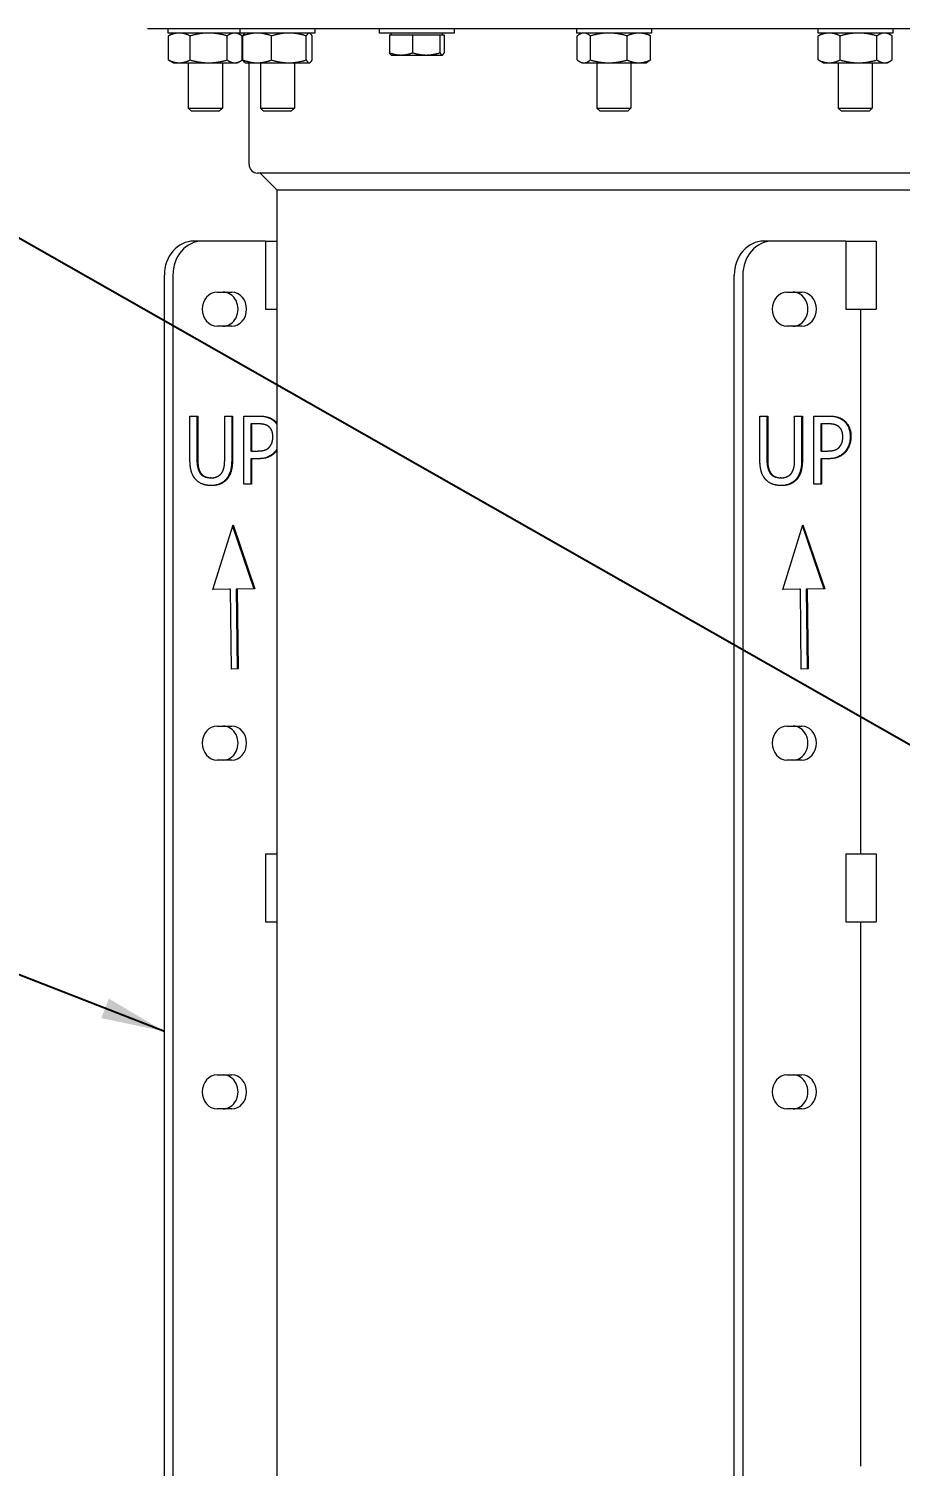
# Model space of a CAD drawing. Header units: inches. Extents: x 12 to 318, y 5 to 204.
# Drawn here: x 131.84 to 144.65, y 69.92 to 91.04 of the extents above; entities that cross this region are included whole.
import ezdxf

# ---------------------------------------------------------------- set-up
doc = ezdxf.new("R2010")
doc.units = ezdxf.units.IN
doc.header["$LTSCALE"] = 9.5
doc.header["$MEASUREMENT"] = 0
for name, color, linetype, lineweight in [('Dimension', 7, 'Continuous', 25), ('Symbol (ANSI)', 7, 'Continuous', 25), ('Visible', 7, 'Continuous', 18)]:
    doc.layers.add(name, color=color, linetype=linetype, lineweight=lineweight)
doc.styles.add('MEMCOR Medium', font='arial.ttf')
doc.styles.add('Standard D-E', font='arial.ttf')
doc.dimstyles.new('Default (ANSI)$7', dxfattribs={"dimscale": 9.5, "dimtxt": 0.15, "dimasz": 0.098425, "dimexe": 0.125, "dimexo": 0.0625, "dimgap": 0.031496, "dimtad": 0, "dimtih": 1, "dimtoh": 1, "dimdec": 4, "dimzin": 3, "dimdsep": 46, "dimlunit": 5, "dimtxsty": 'MEMCOR Medium', "dimcen": 0.09, "dimdle": 0.393701, "dimclrd": 256, "dimclre": 256, "dimclrt": 256, "dimadec": 0, "dimazin": 1, "dimtfac": 0.8, "dimtofl": 0, "dimtmove": 0, "dimatfit": 3, "dimfxl": 1, "dimfrac": 1, "dimtolj": 1, "dimtzin": 4, "dimlwd": -1, "dimlwe": -1, "dimarcsym": 0})
doc.dimstyles.new('in [mm] D-E NeptuneBenson', dxfattribs={"dimscale": 9.5, "dimtxt": 0.15, "dimasz": 0.098425, "dimexe": 0.125, "dimexo": 0.063, "dimgap": 0.031496, "dimtad": 0, "dimtih": 1, "dimtoh": 1, "dimdec": 4, "dimzin": 3, "dimdsep": 46, "dimlunit": 5, "dimtxsty": 'Standard D-E', "dimcen": 0.09, "dimdle": 0.393701, "dimclrd": 256, "dimclre": 256, "dimclrt": 256, "dimadec": 1, "dimazin": 1, "dimtfac": 1, "dimtofl": 0, "dimtmove": 0, "dimatfit": 3, "dimfxl": 1, "dimfrac": 1, "dimtolj": 1, "dimtzin": 4, "dimlwd": -1, "dimlwe": -1, "dimarcsym": 0})

# ---------------------------------------------------------------- blocks, each defined once
blk = doc.blocks.new('*D25')
at = {"layer": 'Defpoints', "color": 0, "transparency": 16777216}
for p in [(137.279, 100.587), (164.817, 28.314), (178.23, 28.314)]:
    blk.add_point(p, dxfattribs=at)
at = {"layer": 'Dimension', "transparency": 16777216}
for p, q in [((137.877, 100.587), (179.417, 100.587)), ((178.23, 99.652), (178.23, 86.184)), ((178.23, 29.249), (178.23, 80.305)), ((165.415, 28.314), (179.417, 28.314))]:
    blk.add_line(p, q, dxfattribs=at)
for points in [[(178.074, 99.652), (178.385, 99.652), (178.23, 100.587)], [(178.074, 29.249), (178.385, 29.249), (178.23, 28.314)]]:
    blk.add_solid(points, dxfattribs=at)
at = {"layer": 'Dimension', "transparency": 16777216, "char_height": 1.425, "attachment_point": 5, "style": 'Standard D-E'}
for s, insert in [('\\A1; 72{\\H1x;\\S1#4;} in', (178.23, 84.972)), ('\\A1;[1835.7 mm]', (178.23, 82.032))]:
    blk.add_mtext(s, dxfattribs=dict(at, insert=insert))

msp = doc.modelspace()

# ---------------------------------------------------------------- linework, layer by layer
at = {"layer": 'Visible'}
for p, q in [((166.396651, 91.044298), (133.586651, 91.044298)), ((133.887179, 91.044298), (133.887179, 90.981306)), ((134.94711, 91.044298), (134.94711, 90.981306)), ((136.049472, 91.044298), (136.049472, 90.981306)), ((136.994739, 91.044298), (136.994739, 90.981306)), ((138.097102, 91.044298), (138.097102, 90.981306)), ((139.890525, 91.044298), (139.890525, 90.981306)), ((140.992887, 91.044298), (140.992887, 90.981306)), ((143.437123, 91.044298), (143.437123, 90.981306)), ((144.539486, 91.044298), (144.539486, 90.981306)), ((134.94711, 90.981306), (133.887179, 90.981306)), ((133.895678, 90.586002), (133.895678, 90.939109)), ((133.965919, 90.981306), (133.920626, 90.955156)), ((134.215219, 90.586002), (134.215219, 90.939109)), ((134.7579, 90.586002), (134.7579, 90.939109)), ((134.910801, 90.981306), (134.956093, 90.955156)), ((136.049472, 90.981306), (134.94711, 90.981306)), ((134.981041, 90.586002), (134.981041, 90.939109)), ((134.988506, 90.586002), (134.988506, 90.939109)), ((135.02585, 90.981306), (135.019768, 90.977794)), ((135.411594, 90.586002), (135.411594, 90.939109)), ((135.921379, 90.586002), (135.921379, 90.939109)), ((135.970732, 90.981306), (135.976813, 90.977794)), ((136.008076, 90.586002), (136.008076, 90.939109)), ((138.097102, 90.981306), (136.994739, 90.981306)), ((137.144022, 90.956302), (137.314288, 90.956302)), ((137.144022, 90.956302), (137.144022, 90.691795)), ((137.17092, 90.956302), (137.17092, 90.981306)), ((137.314288, 90.956302), (137.484553, 90.956302)), ((137.484553, 90.956302), (137.685503, 90.956302)), ((137.484553, 90.956302), (137.484553, 90.691795)), ((137.685503, 90.956302), (137.886452, 90.956302)), ((137.886452, 90.956302), (137.917135, 90.956302)), ((137.886452, 90.956302), (137.886452, 90.691795)), ((137.917135, 90.956302), (137.947819, 90.956302)), ((137.92092, 90.956302), (137.92092, 90.981306)), ((137.947819, 90.956302), (137.947819, 90.691795)), ((140.992887, 90.981306), (139.890525, 90.981306)), ((139.903111, 90.586002), (139.903111, 90.939109)), ((139.969265, 90.981306), (139.936141, 90.962181)), ((140.097327, 90.586002), (140.097327, 90.939109)), ((140.635922, 90.586002), (140.635922, 90.939109)), ((140.914147, 90.981306), (140.947271, 90.962181)), ((140.980301, 90.586002), (140.980301, 90.939109)), ((144.539486, 90.981306), (143.437123, 90.981306)), ((143.445623, 90.586002), (143.445623, 90.939109)), ((143.515864, 90.981306), (143.470571, 90.955156)), ((143.765163, 90.586002), (143.765163, 90.939109)), ((144.307845, 90.586002), (144.307845, 90.939109)), ((144.460746, 90.981306), (144.506038, 90.955156)), ((144.530986, 90.586002), (144.530986, 90.939109)), ((137.17092, 90.658302), (137.167097, 90.660509)), ((137.17092, 90.658302), (137.314288, 90.658302)), ((137.314288, 90.658302), (137.685503, 90.658302)), ((137.685503, 90.658302), (137.917135, 90.658302)), ((137.917135, 90.658302), (137.92092, 90.658302)), ((137.92092, 90.658302), (137.924744, 90.660509)), ((133.965919, 90.543806), (133.920626, 90.569955)), ((133.965919, 90.543806), (134.055448, 90.543806)), ((134.055448, 90.543806), (134.486559, 90.543806)), ((134.18836, 90.543806), (134.18836, 89.879484)), ((134.486559, 90.543806), (134.86947, 90.543806)), ((134.68836, 90.543806), (134.68836, 89.879484)), ((134.86947, 90.543806), (134.910801, 90.543806)), ((134.910801, 90.543806), (134.956093, 90.569955)), ((135.02585, 90.543806), (135.019768, 90.547317)), ((135.02585, 90.543806), (135.20005, 90.543806)), ((135.081651, 89.049298), (135.081651, 90.543806)), ((135.20005, 90.543806), (135.666487, 90.543806)), ((135.248291, 90.543806), (135.248291, 89.879484)), ((135.666487, 90.543806), (135.964727, 90.543806)), ((135.748291, 90.543806), (135.748291, 89.879484)), ((135.964727, 90.543806), (135.970732, 90.543806)), ((135.970732, 90.543806), (135.976813, 90.547317)), ((139.969265, 90.543806), (139.936141, 90.56293)), ((139.969265, 90.543806), (140.000219, 90.543806)), ((140.000219, 90.543806), (140.366625, 90.543806)), ((140.191706, 90.543806), (140.191706, 89.879484)), ((140.366625, 90.543806), (140.808111, 90.543806)), ((140.691706, 90.543806), (140.691706, 89.879484)), ((140.808111, 90.543806), (140.914147, 90.543806)), ((140.914147, 90.543806), (140.947271, 90.56293)), ((143.515864, 90.543806), (143.470571, 90.569955)), ((143.515864, 90.543806), (143.605393, 90.543806)), ((143.605393, 90.543806), (144.036504, 90.543806)), ((143.738305, 90.543806), (143.738305, 89.879484)), ((144.036504, 90.543806), (144.419415, 90.543806)), ((144.238305, 90.543806), (144.238305, 89.879484)), ((144.419415, 90.543806), (144.460746, 90.543806)), ((144.460746, 90.543806), (144.506038, 90.569955)), ((134.18836, 89.879484), (134.68836, 89.879484)), ((134.235545, 89.83229), (134.18836, 89.879484)), ((134.641175, 89.83229), (134.235545, 89.83229)), ((134.641175, 89.83229), (134.68836, 89.879484)), ((135.248291, 89.879484), (135.748291, 89.879484)), ((135.295476, 89.83229), (135.248291, 89.879484)), ((135.701106, 89.83229), (135.295476, 89.83229)), ((135.701106, 89.83229), (135.748291, 89.879484)), ((140.191706, 89.879484), (140.691706, 89.879484)), ((140.238891, 89.83229), (140.191706, 89.879484)), ((140.644521, 89.83229), (140.238891, 89.83229)), ((140.644521, 89.83229), (140.691706, 89.879484)), ((143.738305, 89.879484), (144.238305, 89.879484)), ((143.78549, 89.83229), (143.738305, 89.879484)), ((144.19112, 89.83229), (143.78549, 89.83229)), ((144.19112, 89.83229), (144.238305, 89.879484)), ((164.776651, 88.924298), (135.206651, 88.924298)), ((135.491651, 88.674298), (135.241651, 88.924298)), ((135.491651, 33.814298), (135.491651, 88.674298)), ((164.491651, 88.674298), (135.491651, 88.674298)), ((134.394118, 87.924298), (134.269118, 87.924298)), ((135.32345, 87.924298), (134.394118, 87.924298)), ((135.32345, 87.924298), (135.491651, 87.924298)), ((135.32345, 87.924298), (135.32345, 86.924298)), ((142.769118, 87.924298), (142.644118, 87.924298)), ((143.85165, 87.924298), (142.769118, 87.924298)), ((143.85165, 87.924298), (144.297216, 87.924298)), ((143.85165, 87.924298), (143.85165, 86.924298)), ((144.297216, 87.924298), (144.297216, 86.924298)), ((133.836105, 58.674298), (133.836105, 87.424298)), ((133.961105, 87.424298), (133.961105, 58.674298)), ((142.211105, 58.674298), (142.211105, 87.424298)), ((142.336105, 87.424298), (142.336105, 58.674298)), ((134.610624, 87.174298), (134.827131, 87.174298)), ((142.985624, 87.174298), (143.202131, 87.174298)), ((135.32345, 86.924298), (135.491651, 86.924298)), ((143.85165, 86.924298), (144.297216, 86.924298)), ((144.068156, 78.924298), (144.068156, 86.924298)), ((134.827131, 86.674298), (134.610624, 86.674298)), ((143.202131, 86.674298), (142.985624, 86.674298)), ((134.211507, 84.730141), (134.211507, 85.354128)), ((134.211507, 85.354128), (134.326603, 85.354128)), ((134.314103, 85.354128), (134.314103, 84.730141)), ((134.326603, 85.354128), (134.326603, 84.730141)), ((134.723122, 84.7269), (134.723122, 85.354128)), ((134.723122, 85.354128), (134.838217, 85.354128)), ((134.825717, 85.354128), (134.825717, 84.730141)), ((134.838217, 85.354128), (134.838217, 84.730141)), ((135.003141, 84.354128), (135.003141, 85.354128)), ((135.003141, 85.354128), (135.2207, 85.354128)), ((142.586507, 84.730141), (142.586507, 85.354128)), ((142.586507, 85.354128), (142.701603, 85.354128)), ((142.689103, 85.354128), (142.689103, 84.730141)), ((142.701603, 85.354128), (142.701603, 84.730141)), ((143.098122, 84.7269), (143.098122, 85.354128)), ((143.098122, 85.354128), (143.213217, 85.354128)), ((143.200717, 85.354128), (143.200717, 84.730141)), ((143.213217, 85.354128), (143.213217, 84.730141)), ((143.378141, 84.354128), (143.378141, 85.354128)), ((143.378141, 85.354128), (143.5957, 85.354128)), ((135.118237, 85.239055), (135.105737, 85.239055)), ((135.105737, 85.239055), (135.105737, 84.840352)), ((135.118237, 85.239055), (135.118237, 84.840352)), ((135.213682, 85.239055), (135.118237, 85.239055)), ((143.493237, 85.239055), (143.480737, 85.239055)), ((143.480737, 85.239055), (143.480737, 84.840352)), ((143.493237, 85.239055), (143.493237, 84.840352)), ((143.588682, 85.239055), (143.493237, 85.239055)), ((135.118237, 84.840352), (135.105737, 84.840352)), ((135.118237, 84.7269), (135.105737, 84.7269)), ((135.105737, 84.7269), (135.105737, 84.354128)), ((135.118237, 84.840352), (135.196839, 84.840352)), ((135.215787, 84.7269), (135.118237, 84.7269)), ((135.118237, 84.7269), (135.118237, 84.354128)), ((143.493237, 84.840352), (143.480737, 84.840352)), ((143.493237, 84.7269), (143.480737, 84.7269)), ((143.480737, 84.7269), (143.480737, 84.354128)), ((143.493237, 84.840352), (143.571839, 84.840352)), ((143.590787, 84.7269), (143.493237, 84.7269)), ((143.493237, 84.7269), (143.493237, 84.354128)), ((134.524511, 84.446511), (134.512011, 84.446511)), ((135.118237, 84.354128), (135.003141, 84.354128)), ((142.899511, 84.446511), (142.887011, 84.446511)), ((143.493237, 84.354128), (143.378141, 84.354128)), ((134.550513, 82.804755), (134.845214, 83.756958)), ((134.839258, 83.737714), (135.152674, 82.816031)), ((134.845214, 83.756958), (135.165174, 82.816031)), ((142.925513, 82.804755), (143.220214, 83.756958)), ((143.214258, 83.737714), (143.527674, 82.816031)), ((143.220214, 83.756958), (143.540174, 82.816031)), ((134.807006, 82.810256), (134.550513, 82.804755)), ((134.794506, 82.810256), (134.550597, 82.805025)), ((134.807006, 82.810256), (134.794506, 82.810256)), ((134.820635, 81.634352), (134.807006, 82.810256)), ((135.152674, 82.816031), (134.892618, 82.811838)), ((134.892618, 82.811838), (134.907995, 81.63801)), ((134.905118, 82.811838), (134.892618, 82.811838)), ((135.165174, 82.816031), (134.905118, 82.811838)), ((134.905118, 82.811838), (134.920495, 81.63801)), ((135.165174, 82.816031), (135.152674, 82.816031)), ((143.182006, 82.810256), (142.925513, 82.804755)), ((143.169506, 82.810256), (142.925597, 82.805025)), ((143.182006, 82.810256), (143.169506, 82.810256)), ((143.195635, 81.634352), (143.182006, 82.810256)), ((143.527674, 82.816031), (143.267618, 82.811838)), ((143.267618, 82.811838), (143.282995, 81.63801)), ((143.280118, 82.811838), (143.267618, 82.811838)), ((143.540174, 82.816031), (143.280118, 82.811838)), ((143.280118, 82.811838), (143.295495, 81.63801)), ((143.540174, 82.816031), (143.527674, 82.816031)), ((134.907995, 81.63801), (134.82063, 81.63481)), ((134.920495, 81.63801), (134.820635, 81.634352)), ((134.920495, 81.63801), (134.907995, 81.63801)), ((143.282995, 81.63801), (143.19563, 81.63481)), ((143.295495, 81.63801), (143.195635, 81.634352)), ((143.295495, 81.63801), (143.282995, 81.63801)), ((134.610624, 80.799298), (134.827131, 80.799298)), ((142.985624, 80.799298), (143.202131, 80.799298)), ((134.827131, 80.299298), (134.610624, 80.299298)), ((143.202131, 80.299298), (142.985624, 80.299298)), ((135.32345, 78.924298), (135.491651, 78.924298)), ((135.32345, 78.924298), (135.32345, 77.924298)), ((143.85165, 78.924298), (144.297216, 78.924298)), ((143.85165, 78.924298), (143.85165, 77.924298)), ((144.297216, 78.924298), (144.297216, 77.924298)), ((135.32345, 77.924298), (135.491651, 77.924298)), ((143.85165, 77.924298), (144.297216, 77.924298)), ((144.068156, 69.924298), (144.068156, 77.924298)), ((134.610624, 75.674298), (134.827131, 75.674298)), ((142.985624, 75.674298), (143.202131, 75.674298)), ((134.827131, 75.174298), (134.610624, 75.174298)), ((143.202131, 75.174298), (142.985624, 75.174298))]:
    msp.add_line(p, q, dxfattribs=at)
msp.add_arc((135.206651, 89.049298), 0.125, 180, 270, dxfattribs=at)
for centre, major_axis, start_param, end_param in [((134.269118, 87.424298), (0, 0.5), 0, 1.570796327), ((134.394118, 87.424298), (0, 0.5), 0, 1.570796327), ((142.644118, 87.424298), (0, 0.5), 0, 1.570796327), ((142.769118, 87.424298), (0, 0.5), 0, 1.570796327), ((134.610624, 86.924298), (0, -0.25), 3.141592654, 6.283185307), ((134.702131, 86.924298), (0, -0.25), 0, 3.141592654), ((134.827131, 86.924298), (0, 0.25), 3.141592654, 6.283185307), ((142.985624, 86.924298), (0, -0.25), 3.141592654, 6.283185307), ((143.077131, 86.924298), (0, -0.25), 0, 3.141592654), ((143.202131, 86.924298), (0, 0.25), 3.141592654, 6.283185307), ((134.610624, 80.549298), (0, -0.25), 3.141592654, 6.283185307), ((134.702131, 80.549298), (0, -0.25), 0, 3.141592654), ((134.827131, 80.549298), (0, 0.25), 3.141592654, 6.283185307), ((142.985624, 80.549298), (0, -0.25), 3.141592654, 6.283185307), ((143.077131, 80.549298), (0, -0.25), 0, 3.141592654), ((143.202131, 80.549298), (0, 0.25), 3.141592654, 6.283185307), ((134.610624, 75.424298), (0, -0.25), 3.141592654, 6.283185307), ((134.702131, 75.424298), (0, -0.25), 0, 3.141592654), ((134.827131, 75.424298), (0, 0.25), 3.141592654, 6.283185307), ((142.985624, 75.424298), (0, -0.25), 3.141592654, 6.283185307), ((143.077131, 75.424298), (0, -0.25), 0, 3.141592654), ((143.202131, 75.424298), (0, 0.25), 3.141592654, 6.283185307)]:
    msp.add_ellipse(centre, major_axis=major_axis, ratio=0.866025404, start_param=start_param, end_param=end_param, dxfattribs=at)
for points, weights in [([(134.055448, 90.981306), (133.981299, 90.981306), (133.895678, 90.939109)], [1, 1.0379548493, 1]), ([(133.895678, 90.939109), (133.908478, 90.948142), (133.920626, 90.955156)], [1, 1.00789006175, 1.01249974823]), ([(134.215219, 90.939109), (134.129598, 90.981306), (134.055448, 90.981306)], [1, 1.0379548493, 1]), ([(134.486559, 90.981306), (134.36063, 90.981306), (134.215219, 90.939109)], [1, 1.0379548493, 1]), ([(134.7579, 90.939109), (134.612489, 90.981306), (134.486559, 90.981306)], [1, 1.0379548493, 1]), ([(134.86947, 90.981306), (134.81769, 90.981306), (134.7579, 90.939109)], [1, 1.0379548493, 1]), ([(134.981041, 90.939109), (134.921251, 90.981306), (134.86947, 90.981306)], [1, 1.0379548493, 1]), ([(135.20005, 90.981306), (135.101872, 90.981306), (134.988506, 90.939109)], [1, 1.0379548493, 1]), ([(134.988506, 90.939109), (135.00516, 90.96936), (135.019768, 90.977794)], [1, 1.02692102504, 1.01565237985]), ([(135.411594, 90.939109), (135.298228, 90.981306), (135.20005, 90.981306)], [1, 1.0379548493, 1]), ([(135.666487, 90.981306), (135.548191, 90.981306), (135.411594, 90.939109)], [1, 1.0379548493, 1]), ([(135.921379, 90.939109), (135.784783, 90.981306), (135.666487, 90.981306)], [1, 1.0379548493, 1]), ([(135.964727, 90.981306), (135.944609, 90.981306), (135.921379, 90.939109)], [1, 1.0379548493, 1]), ([(136.008076, 90.939109), (135.984846, 90.981306), (135.964727, 90.981306)], [1, 1.0379548493, 1]), ([(140.000219, 90.981306), (139.955151, 90.981306), (139.903111, 90.939109)], [1, 1.0379548493, 1]), ([(140.097327, 90.939109), (140.045287, 90.981306), (140.000219, 90.981306)], [1, 1.0379548493, 1]), ([(140.366625, 90.981306), (140.241643, 90.981306), (140.097327, 90.939109)], [1, 1.0379548493, 1]), ([(140.635922, 90.939109), (140.491606, 90.981306), (140.366625, 90.981306)], [1, 1.0379548493, 1]), ([(140.808111, 90.981306), (140.728198, 90.981306), (140.635922, 90.939109)], [1, 1.0379548493, 1]), ([(140.980301, 90.939109), (140.888025, 90.981306), (140.808111, 90.981306)], [1, 1.0379548493, 1]), ([(140.947271, 90.962181), (140.963158, 90.953009), (140.980301, 90.939109)], [1.01655158983, 1.01219243404, 1]), ([(143.605393, 90.981306), (143.531244, 90.981306), (143.445623, 90.939109)], [1, 1.0379548493, 1]), ([(143.445623, 90.939109), (143.458423, 90.948142), (143.470571, 90.955156)], [1, 1.00789006175, 1.01249974823]), ([(143.765163, 90.939109), (143.679543, 90.981306), (143.605393, 90.981306)], [1, 1.0379548493, 1]), ([(144.036504, 90.981306), (143.910574, 90.981306), (143.765163, 90.939109)], [1, 1.0379548493, 1]), ([(144.307845, 90.939109), (144.162434, 90.981306), (144.036504, 90.981306)], [1, 1.0379548493, 1]), ([(144.419415, 90.981306), (144.367635, 90.981306), (144.307845, 90.939109)], [1, 1.0379548493, 1]), ([(144.530986, 90.939109), (144.471195, 90.981306), (144.419415, 90.981306)], [1, 1.0379548493, 1]), ([(137.144022, 90.691795), (137.235267, 90.658302), (137.314288, 90.658302)], [1, 1.0379548493, 1]), ([(137.167097, 90.660509), (137.156329, 90.666726), (137.144022, 90.691795)], [1.01455353314, 1.02814006989, 1]), ([(137.314288, 90.658302), (137.393308, 90.658302), (137.484553, 90.691795)], [1, 1.0379548493, 1]), ([(137.484553, 90.691795), (137.592242, 90.658302), (137.685503, 90.658302)], [1, 1.0379548493, 1]), ([(137.685503, 90.658302), (137.778763, 90.658302), (137.886452, 90.691795)], [1, 1.0379548493, 1]), ([(137.886452, 90.691795), (137.902895, 90.658302), (137.917135, 90.658302)], [1, 1.0379548493, 1]), ([(137.917135, 90.658302), (137.931376, 90.658302), (137.947819, 90.691795)], [1, 1.0379548493, 1]), ([(133.920626, 90.569955), (133.908478, 90.576969), (133.895678, 90.586002)], [1.01249974823, 1.00789006175, 1]), ([(133.895678, 90.586002), (133.981299, 90.543806), (134.055448, 90.543806)], [1, 1.0379548493, 1]), ([(134.055448, 90.543806), (134.129598, 90.543806), (134.215219, 90.586002)], [1, 1.0379548493, 1]), ([(134.215219, 90.586002), (134.36063, 90.543806), (134.486559, 90.543806)], [1, 1.0379548493, 1]), ([(134.486559, 90.543806), (134.612489, 90.543806), (134.7579, 90.586002)], [1, 1.0379548493, 1]), ([(134.7579, 90.586002), (134.81769, 90.543806), (134.86947, 90.543806)], [1, 1.0379548493, 1]), ([(134.86947, 90.543806), (134.921251, 90.543806), (134.981041, 90.586002)], [1, 1.0379548493, 1]), ([(135.019768, 90.547317), (135.00516, 90.555751), (134.988506, 90.586002)], [1.01565237985, 1.02692102504, 1]), ([(134.988506, 90.586002), (135.101872, 90.543806), (135.20005, 90.543806)], [1, 1.0379548493, 1]), ([(135.20005, 90.543806), (135.298228, 90.543806), (135.411594, 90.586002)], [1, 1.0379548493, 1]), ([(135.411594, 90.586002), (135.548191, 90.543806), (135.666487, 90.543806)], [1, 1.0379548493, 1]), ([(135.666487, 90.543806), (135.784783, 90.543806), (135.921379, 90.586002)], [1, 1.0379548493, 1]), ([(135.921379, 90.586002), (135.944609, 90.543806), (135.964727, 90.543806)], [1, 1.0379548493, 1]), ([(135.964727, 90.543806), (135.984846, 90.543806), (136.008076, 90.586002)], [1, 1.0379548493, 1]), ([(139.903111, 90.586002), (139.955151, 90.543806), (140.000219, 90.543806)], [1, 1.0379548493, 1]), ([(140.000219, 90.543806), (140.045287, 90.543806), (140.097327, 90.586002)], [1, 1.0379548493, 1]), ([(140.097327, 90.586002), (140.241643, 90.543806), (140.366625, 90.543806)], [1, 1.0379548493, 1]), ([(140.366625, 90.543806), (140.491606, 90.543806), (140.635922, 90.586002)], [1, 1.0379548493, 1]), ([(140.635922, 90.586002), (140.728198, 90.543806), (140.808111, 90.543806)], [1, 1.0379548493, 1]), ([(140.808111, 90.543806), (140.888025, 90.543806), (140.980301, 90.586002)], [1, 1.0379548493, 1]), ([(140.980301, 90.586002), (140.963158, 90.572102), (140.947271, 90.56293)], [1, 1.01219243404, 1.01655158983]), ([(143.470571, 90.569955), (143.458423, 90.576969), (143.445623, 90.586002)], [1.01249974823, 1.00789006175, 1]), ([(143.445623, 90.586002), (143.531244, 90.543806), (143.605393, 90.543806)], [1, 1.0379548493, 1]), ([(143.605393, 90.543806), (143.679543, 90.543806), (143.765163, 90.586002)], [1, 1.0379548493, 1]), ([(143.765163, 90.586002), (143.910574, 90.543806), (144.036504, 90.543806)], [1, 1.0379548493, 1]), ([(144.036504, 90.543806), (144.162434, 90.543806), (144.307845, 90.586002)], [1, 1.0379548493, 1]), ([(144.307845, 90.586002), (144.367635, 90.543806), (144.419415, 90.543806)], [1, 1.0379548493, 1]), ([(144.419415, 90.543806), (144.471195, 90.543806), (144.530986, 90.586002)], [1, 1.0379548493, 1])]:
    msp.add_rational_spline(points, weights, degree=2, dxfattribs=at)
for points, knots in [([(135.2082, 85.354128), (135.243165, 85.354128), (135.296459, 85.351896), (135.376481, 85.328961), (135.407223, 85.313924), (135.434883, 85.291729)], [-0.7255066345, -0.7255066345, -0.7255066345, -0.7255066345, -0.2963664951, -0.2963664951, 0, 0, 0, 0]), ([(143.5832, 85.354128), (143.618165, 85.354128), (143.671459, 85.351896), (143.751481, 85.328961), (143.782223, 85.313924), (143.809883, 85.291729)], [-0.7255066345, -0.7255066345, -0.7255066345, -0.7255066345, -0.2963664951, -0.2963664951, 0, 0, 0, 0]), ([(135.434883, 85.291729), (135.453862, 85.276802), (135.470771, 85.259214), (135.48739, 85.2358), (135.489512, 85.232696), (135.491664, 85.229393)], [-0.8444770711, -0.8444770711, -0.8444770711, -0.8444770711, -0.5445297246, -0.5445297246, -0.5020306978, -0.5020306978, -0.5020306978, -0.5020306978]), ([(143.809883, 85.291729), (143.828862, 85.276802), (143.845771, 85.259214), (143.871912, 85.222384), (143.885376, 85.199824), (143.908302, 85.133395), (143.913048, 85.092804), (143.913048, 85.052669)], [-0.8444770711, -0.8444770711, -0.8444770711, -0.8444770711, -0.5445297246, -0.5445297246, -0.3058237555, -0.3058237555, 0, 0, 0, 0]), ([(143.913048, 85.052669), (143.913048, 85.028986), (143.911046, 85.005515), (143.901447, 84.952867), (143.893725, 84.930454), (143.875739, 84.884091), (143.859011, 84.855258), (143.837253, 84.830627)], [-0.4807015504, -0.4807015504, -0.4807015504, -0.4807015504, -0.3871149581, -0.3871149581, -0.2680978808, -0.2680978808, 0, 0, 0, 0]), ([(134.314103, 84.730141), (134.314103, 84.664482), (134.319143, 84.628525), (134.327575, 84.580705), (134.337022, 84.553352), (134.351298, 84.528358)], [-0.371862003, -0.371862003, -0.371862003, -0.371862003, -0.2281453177, -0.2281453177, 0, 0, 0, 0]), ([(134.825717, 84.730141), (134.825717, 84.690194), (134.823719, 84.649057), (134.811205, 84.556613), (134.800633, 84.525894), (134.7831, 84.479514), (134.76556, 84.450412), (134.742904, 84.425441)], [-0.467674705, -0.467674705, -0.467674705, -0.467674705, -0.3856132751, -0.3856132751, -0.275578199, -0.275578199, 0, 0, 0, 0]), ([(135.462253, 84.830627), (135.447338, 84.813675), (135.431061, 84.798701), (135.395469, 84.772622), (135.376499, 84.761856), (135.334879, 84.743799), (135.288992, 84.7269), (135.203287, 84.7269)], [-2.121990443, -2.121990443, -2.121990443, -2.121990443, -1.442842816, -1.442842816, -0.754099623, -0.754099623, 0, 0, 0, 0]), ([(142.689103, 84.730141), (142.689103, 84.664482), (142.694143, 84.628525), (142.702575, 84.580705), (142.712022, 84.553352), (142.726298, 84.528358)], [-0.371862003, -0.371862003, -0.371862003, -0.371862003, -0.2281453177, -0.2281453177, 0, 0, 0, 0]), ([(143.200717, 84.730141), (143.200717, 84.690194), (143.198719, 84.649057), (143.186205, 84.556613), (143.175633, 84.525894), (143.1581, 84.479514), (143.14056, 84.450412), (143.117904, 84.425441)], [-0.467674705, -0.467674705, -0.467674705, -0.467674705, -0.3856132751, -0.3856132751, -0.275578199, -0.275578199, 0, 0, 0, 0]), ([(143.837253, 84.830627), (143.822338, 84.813675), (143.806061, 84.798701), (143.770469, 84.772622), (143.751499, 84.761856), (143.709879, 84.743799), (143.663992, 84.7269), (143.578287, 84.7269)], [-2.121990443, -2.121990443, -2.121990443, -2.121990443, -1.442842816, -1.442842816, -0.754099623, -0.754099623, 0, 0, 0, 0]), ([(134.351298, 84.528358), (134.359396, 84.514191), (134.369113, 84.501713), (134.394683, 84.47779), (134.40876, 84.469778), (134.448185, 84.451087), (134.48074, 84.446511), (134.512011, 84.446511)], [-0.4545311978, -0.4545311978, -0.4545311978, -0.4545311978, -0.3744036195, -0.3744036195, -0.2751501522, -0.2751501522, 0, 0, 0, 0]), ([(142.726298, 84.528358), (142.734396, 84.514191), (142.744113, 84.501713), (142.769683, 84.47779), (142.78376, 84.469778), (142.823185, 84.451087), (142.85574, 84.446511), (142.887011, 84.446511)], [-0.4545311978, -0.4545311978, -0.4545311978, -0.4545311978, -0.3744036195, -0.3744036195, -0.2751501522, -0.2751501522, 0, 0, 0, 0]), ([(134.742904, 84.425441), (134.729259, 84.409952), (134.71437, 84.396264), (134.681945, 84.372761), (134.664781, 84.36322), (134.62493, 84.346701), (134.585402, 84.333871), (134.518425, 84.333095)], [-1.621814164, -1.621814164, -1.621814164, -1.621814164, -1.122952591, -1.122952591, -0.623679835, -0.623679835, -0.019053199, -0.019053199, -0.019053199, -0.019053199]), ([(143.117904, 84.425441), (143.104259, 84.409952), (143.08937, 84.396264), (143.056945, 84.372761), (143.039781, 84.36322), (142.99993, 84.346701), (142.960402, 84.333871), (142.893425, 84.333095)], [-1.621814164, -1.621814164, -1.621814164, -1.621814164, -1.122952591, -1.122952591, -0.623679835, -0.623679835, -0.019053199, -0.019053199, -0.019053199, -0.019053199])]:
    msp.add_open_spline(points, degree=3, knots=knots, dxfattribs=at)
for points, degree in [([(135.2207, 85.354128), (135.297898, 85.354128), (135.405976, 85.324955), (135.447383, 85.291729)], 2), ([(143.5957, 85.354128), (143.672898, 85.354128), (143.780976, 85.324955), (143.822383, 85.291729)], 2), ([(135.368079, 85.200968), (135.340708, 85.222037), (135.267721, 85.239055), (135.213682, 85.239055)], 2), ([(135.430539, 85.048617), (135.430539, 85.100481), (135.39966, 85.176656), (135.368079, 85.200968)], 2), ([(135.447383, 85.291729), (135.472305, 85.272127), (135.491651, 85.247051)], 2), ([(143.743079, 85.200968), (143.715708, 85.222037), (143.642721, 85.239055), (143.588682, 85.239055)], 2), ([(143.805539, 85.048617), (143.805539, 85.100481), (143.77466, 85.176656), (143.743079, 85.200968)], 2), ([(143.822383, 85.291729), (143.870807, 85.253642), (143.925548, 85.136138), (143.925548, 85.052669)], 2), ([(135.381413, 84.900319), (135.40738, 84.930303), (135.430539, 85.000805), (135.430539, 85.048617)], 2), ([(143.756413, 84.900319), (143.78238, 84.930303), (143.805539, 85.000805), (143.805539, 85.048617)], 2), ([(143.925548, 85.052669), (143.925548, 84.98784), (143.885545, 84.871146), (143.849753, 84.830627)], 2), ([(134.29432, 84.425441), (134.248702, 84.477305), (134.211507, 84.623172), (134.211507, 84.730141)], 2), ([(134.326603, 84.730141), (134.326603, 84.660449), (134.342042, 84.566446), (134.363798, 84.528358)], 2), ([(134.685926, 84.528358), (134.707682, 84.566446), (134.723122, 84.659639), (134.723122, 84.7269)], 2), ([(134.838217, 84.730141), (134.838217, 84.625603), (134.801723, 84.476494), (134.755404, 84.425441)], 2), ([(135.196839, 84.840352), (135.267019, 84.840352), (135.353341, 84.866284), (135.381413, 84.900319)], 2), ([(135.474753, 84.830627), (135.429838, 84.779574), (135.308426, 84.7269), (135.215787, 84.7269)], 2), ([(135.491651, 84.871354), (135.483086, 84.856772), (135.47332, 84.843156), (135.462253, 84.830627)], 3), ([(135.491651, 84.851985), (135.483695, 84.84075), (135.474753, 84.830627)], 2), ([(142.66932, 84.425441), (142.623702, 84.477305), (142.586507, 84.623172), (142.586507, 84.730141)], 2), ([(142.701603, 84.730141), (142.701603, 84.660449), (142.717042, 84.566446), (142.738798, 84.528358)], 2), ([(143.060926, 84.528358), (143.082682, 84.566446), (143.098122, 84.659639), (143.098122, 84.7269)], 2), ([(143.213217, 84.730141), (143.213217, 84.625603), (143.176723, 84.476494), (143.130404, 84.425441)], 2), ([(143.571839, 84.840352), (143.642019, 84.840352), (143.728341, 84.866284), (143.756413, 84.900319)], 2), ([(143.849753, 84.830627), (143.804838, 84.779574), (143.683426, 84.7269), (143.590787, 84.7269)], 2), ([(134.363798, 84.528358), (134.386958, 84.48784), (134.466963, 84.446511), (134.524511, 84.446511)], 2), ([(134.524511, 84.446511), (134.57855, 84.446511), (134.662766, 84.48784), (134.685926, 84.528358)], 2), ([(142.738798, 84.528358), (142.761958, 84.48784), (142.841963, 84.446511), (142.899511, 84.446511)], 2), ([(142.899511, 84.446511), (142.95355, 84.446511), (143.037766, 84.48784), (143.060926, 84.528358)], 2), ([(134.524511, 84.333058), (134.448015, 84.333058), (134.334322, 84.37925), (134.29432, 84.425441)], 2), ([(134.755404, 84.425441), (134.713998, 84.378439), (134.604517, 84.333058), (134.524511, 84.333058)], 2), ([(142.899511, 84.333058), (142.823015, 84.333058), (142.709322, 84.37925), (142.66932, 84.425441)], 2), ([(143.130404, 84.425441), (143.088998, 84.378439), (142.979517, 84.333058), (142.899511, 84.333058)], 2)]:
    msp.add_open_spline(points, degree=degree, dxfattribs=at)

# ---------------------------------------------------------------- dimensions: what is measured, and where the dimension line sits
at = {"layer": 'Dimension'}
dim = msp.add_linear_dim(base=(178.229578, 28.314298), p1=(137.278758, 100.587191), p2=(164.816889, 28.314298), angle=90, text=' <> in\\X[1835.7 mm]', dimstyle='in [mm] D-E NeptuneBenson', override={"dimgap": 0.031496, "dimdec": 4, "dimpost": '', "dimtol": 0, "dimlim": 0, "dimtp": 0, "dimtm": 0, "dimtdec": 2, "dimatfit": 1}, dxfattribs=at)
dim.commit()
dim.dimension.update_dxf_attribs({"geometry": '*D25', "text_midpoint": (178.229578, 83.244502), "dimtype": 160})

# ---------------------------------------------------------------- leaders
at = {"layer": 'Symbol (ANSI)', "annotation_type": 0, "has_hookline": 1, "hookline_direction": 1}
for points, text_width in [([(147.255504, 79.118049), (130.455149, 88.673314), (129.52011, 88.673314)], 17.883459), ([(133.836105, 76.311816), (129.48584, 78.008814), (128.550801, 78.008814)], 29.309704)]:
    msp.add_leader(points, dimstyle='Default (ANSI)$7', override={"dimtad": 0}, dxfattribs=dict(at, text_width=text_width))

doc.saveas('drawing.dxf')
